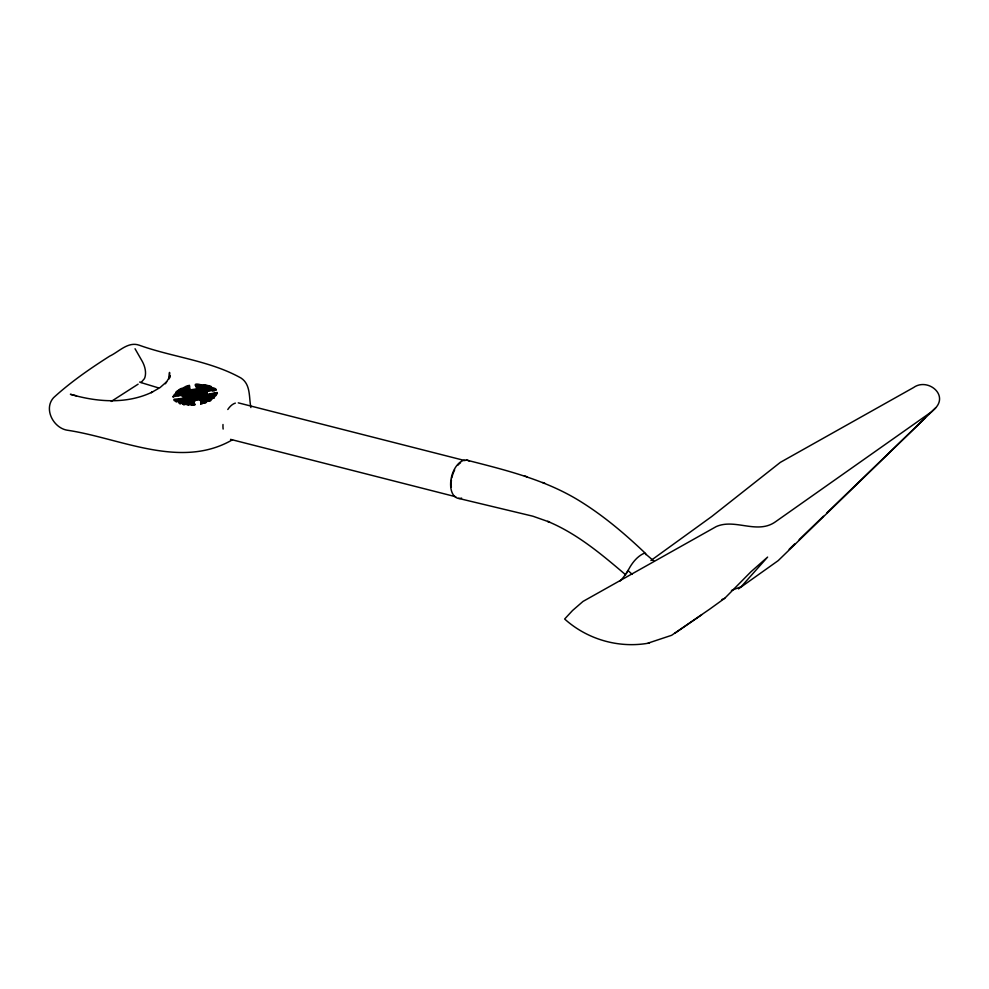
<?xml version="1.0" encoding="UTF-8"?>
<svg xmlns="http://www.w3.org/2000/svg" width="989" height="989" viewBox="0 0 989 989"><rect width="100%" height="100%" fill="white"/><g stroke="black" fill="none" stroke-linecap="round" stroke-linejoin="round"><path stroke-width="1.48" d="M199.284 398.703L199.778 400.1L199.284 398.703L193.696 399.593L193.683 400.285L196.737 399.976M195.253 400.953L193.782 401.064L193.795 400.372L199.679 399.321M196.564 388.887L196.663 390.358L196.564 388.887L190.568 389.851L191.075 391.248L192.447 390.89M174.385 400.805L174.188 400.001L178.082 399.68A28.397 12.981 -7.1 0 0 185.771 398.27L190.444 395.847L186.352 397.405A26.876 12.288 -7.1 0 1 177.983 398.913L174.101 399.222L174.287 400.026A7.887 3.61 -7.1 0 0 178.663 401.522L178.65 402.004A4.277 1.953 -7.1 0 0 180.27 403.166L182.322 403.413L182.063 401.596L180.146 401.769A2.806 1.286 -7.1 0 0 181.172 402.523L182.322 403.413M178.749 402.783L178.663 401.522M216.047 389.913A7.887 3.61 -7.1 0 0 211.683 388.43L211.683 387.935A4.277 1.953 -7.1 0 0 210.064 386.773C206.936 385.03 208.79 390.235 208.011 386.526M211.683 388.43L211.584 387.169A4.277 1.953 -7.1 0 0 209.977 386.007L206.924 385.327A4.339 1.978 -7.1 0 0 205.156 384.857A4.302 1.966 -7.1 0 0 201.867 385.178C200.606 384.461 194.029 383.015 195.476 385.24A26.95 12.325 -7.1 0 1 196.885 389.963L195.562 392.237L198.418 389.345A28.397 12.981 -7.1 0 0 197.8 386.291C195.154 383.992 201.039 384.808 200.73 386.452L199.345 387.812L199.778 390.544A4.302 1.966 -7.1 0 0 201.126 391.211M184.387 391.842L183.769 393.832A2.757 1.261 -7.1 0 0 186.34 393.078L186.501 390.964L184.387 391.842L184.486 392.621M205.959 398.11L206.577 396.119A2.757 1.261 -7.1 0 0 204.006 396.873C202.349 400.125 206.503 398.246 206.726 396.119M182.063 401.596L182.236 402.647M186.204 402.943C186.464 401.25 183.645 398.641 183.867 401.583L185.524 401.386L183.546 401.509L183.892 403.339L186.204 402.943L185.252 401.175M183.546 401.509L183.892 403.339M206.8 388.43L206.441 386.612L204.13 387.008L204.228 387.775L204.723 388.677L206.8 388.43L206.441 386.612M168.859 379.133L169.527 372.42L169.651 378.008M184.609 396.416L184.609 394.957L183.113 395.106L183.546 397.974M183.113 395.106L184.016 398.567L185.462 398.246L184.609 396.28M207.146 394.079L206.33 391.384L204.896 391.706L205.737 394.994L207.233 394.846L207.146 394.079L205.638 394.215L205.737 394.994M200.779 404.229L200.915 403.228A26.876 12.288 -7.1 0 0 199.432 399L198.69 397.702L199.679 397.009L201.088 398.332A28.397 12.981 -7.1 0 1 202.312 401.806L202.399 403.463L203.326 403.191A6.367 2.905 -7.1 0 0 205.292 401.769L202.386 399.346A4.29 1.966 -7.1 0 1 202.362 397.838A4.302 1.966 -7.1 0 1 204.649 396.54L213.303 396.132C216.146 395.427 216.443 391.681 212.462 394.117A28.397 12.981 -7.1 0 1 205.749 395.068L202.3 395.155L202.399 395.934L205.848 395.847M184.609 394.957L185.462 398.246M205.638 394.215L204.896 391.706M201.781 394.413L203.24 394.5L200.124 394.29L202.807 394.611L202.794 395.39M180.171 401.608L180.245 402.535A2.806 1.286 -7.1 0 0 181.271 403.302L183.324 403.846A4.339 1.978 -7.1 0 0 185.091 404.316A2.707 1.236 -7.1 0 0 187.193 404.34L186.624 402.77L184.374 403.191L185.128 404.278A4.302 1.966 -7.1 0 0 188.38 403.994C189.641 404.711 196.218 406.158 194.759 403.932A26.95 12.325 -7.1 0 1 193.362 399.21L194.685 396.935L191.829 399.828A28.397 12.981 -7.1 0 0 192.447 402.882C195.179 405.75 185.858 402.572 191.656 404.872M208.976 388.257L209.68 388.269C210.459 389.505 207.084 390.606 207.443 389.085L207.974 388.269L210.175 388.343L210.101 387.404A2.806 1.286 -7.1 0 0 209.062 386.65L207.022 386.093A4.339 1.978 -7.1 0 0 205.255 385.636A4.302 1.966 -7.1 0 0 201.954 385.945L199.333 385.141M210.175 388.343L210.2 388.183A2.806 1.286 -7.1 0 0 209.161 387.416L208.11 387.305M173.1 397.108L174.744 394.957A7.825 3.573 -7.1 0 1 176.141 394.166L175.931 392.324A4.339 1.978 -7.1 0 1 177.612 390.84L179.738 389.233A4.277 1.953 -7.1 0 1 182.582 388.195L184.696 387.107A7.924 3.622 -7.1 0 1 186.637 386.069L189.443 385.339L189.431 386.724A26.876 12.288 -7.1 0 0 190.902 390.939L191.545 391.471L190.58 393.276M202.807 394.611C203.413 393.313 201.472 393.931 201.595 393.288C199.469 394.784 206.083 394.203 202.782 393.338M202.374 391.978C200.124 392.72 199.716 388.85 197.268 391.434L197.355 392.2L199.432 391.372M182.841 390.531L182.792 388.862A2.806 1.286 -7.1 0 0 180.938 389.53L180.554 390.84L182.841 390.531L183.126 388.85M207.505 399.42L207.208 401.101L207.505 399.42L209.792 399.111L209.408 400.421A2.806 1.286 -7.1 0 1 207.554 401.077M176.314 394.104L176.03 393.103A4.339 1.978 -7.1 0 1 177.711 391.619L179.837 390A4.277 1.953 -7.1 0 1 182.681 388.974L184.795 387.873A7.924 3.622 -7.1 0 1 186.723 386.847L189.529 386.118L189.517 387.49A26.876 12.288 -7.1 0 0 191.001 391.718L191.643 392.237L190.172 393.251L191.841 393.684M211.349 398.159L210.978 396.96L212.833 396.564A2.707 1.236 -7.1 0 1 212.252 397.578L210.608 400.718A4.277 1.953 -7.1 0 1 209.804 401.163M184.214 389.703L184.572 388.887L185.944 390.581L184.313 390.482L184.214 389.703L185.845 389.802M184.313 390.482L184.572 388.887M206.021 399.469L205.774 401.052L204.402 399.371L206.021 399.469L205.774 401.052M174.732 395.662C174.62 397.59 175.127 393.573 177.043 393.82L180.69 394.178M174.818 396.441L175.424 395.662M215.515 393.511L213.204 395.365L204.55 395.773A4.29 1.966 -7.1 0 0 202.3 398.579L203.326 401.015M626.927 572.829C630.636 564.917 636.298 556.535 644.593 553.086L654.013 561.183M209.792 399.111L209.309 399.643A2.806 1.286 -7.1 0 1 207.455 400.31L207.121 400.322M197.775 398.901L195.711 397.887L195.81 398.654C200.149 400.52 190.556 397.899 195.451 398.542M200.594 396.453L196.613 396.774L198.826 397.331L201.002 395.798L200.149 397.244L199.951 395.044L200.866 394.759L201.867 395.143L199.308 395.761L201.187 395.068L200.396 395.526L201.101 396.577M199.605 397.504L198.925 398.11C199.889 396.713 197.046 395.637 197.565 397.43L199.333 398.233A26.876 12.288 -7.1 0 1 200.816 402.449L200.804 403.833L203.61 403.104A7.924 3.622 -7.1 0 0 205.539 402.066L207.653 400.978A4.277 1.953 -7.1 0 0 210.509 399.952L212.635 398.332A4.339 1.978 -7.1 0 0 214.304 396.849L214.193 395.773A7.825 3.573 -7.1 0 0 215.602 394.994L217.259 392.534L215.231 392.781A26.95 12.325 -7.1 0 1 204.723 394.463L202.3 395.155M201.793 396.132C199.506 395.699 198.604 393.709 201.336 396.329M188.071 392.88A4.29 1.966 -7.1 0 0 188.046 391.372L187.02 388.937L185.054 388.183L187.947 390.593A4.29 1.966 -7.1 0 1 185.697 393.399L178.391 394.067L178.292 393.301L179.85 392.781L180.9 394.129L179.85 392.781M187.317 390.927L187.218 390.148M189.443 401.299L189.393 400.458A2.757 1.261 -7.1 0 0 188.293 399.371L185.561 399.494L185.561 400.298L189.48 401.225A2.757 1.261 -7.1 0 0 188.392 400.149M200.854 388.714L204.785 389.641L204.785 390.457L202.04 390.568A2.757 1.261 -7.1 0 1 200.952 389.493L200.891 388.652A2.757 1.261 -7.1 0 0 201.941 389.802L204.785 389.641M203.029 399.024L203.116 399.791M182.359 401.67C183.806 399.42 180.394 399.927 180.666 401.682L182.359 401.67L182.804 400.1M207.974 388.269L207.542 389.851M182.891 392.077L182.149 392.868L181.271 392.41L182.248 393.634L182.891 392.077L181.271 392.41M207.356 397.096L208.481 396.453L209.075 397.541L208.345 397.702L207.356 397.096L208.976 396.762M207.455 397.862L208.185 397.084L209.075 397.541M194.351 398.233L193.461 399.976A26.95 12.325 -7.1 0 0 194.858 404.711M168.958 378.008L170.281 375.857L165.41 383.769M183.867 401.583L184.72 400.965M206.478 388.368L204.822 388.566L206.478 388.368C206.689 391.298 203.882 388.689 204.13 387.008M184.461 392.893L183.62 393.832M202.288 394.29L202.362 392.72L205.341 392.744L205.106 393.758M648.141 643.11L671.63 635.297L709.657 609.175L724.714 598.308L750.923 571.79L767.612 557.091L741.256 586.65L731.44 590.47M650.923 560.503L711.746 516.505L780.358 462.358L913.589 387.527C927.225 377.711 948.439 394.141 935.582 407.963L778.182 560.639L738.462 588.888M789.173 549.278L794.699 543.938M799.149 539.648L823.417 516.233M826.841 512.908L925.444 417.729M935.582 407.963L931.527 411.82L775.302 521.908C757.104 534.678 735.074 518.211 716.246 526.581L583.016 601.423L572.582 610.473L564.645 619.015C587.478 639.611 619.25 648.648 649.489 642.998M189.665 397.022L186.451 398.171A26.876 12.288 -7.1 0 1 178.082 399.68C173.001 400.879 183.299 400.31 184.98 398.901A4.29 1.966 -7.1 0 1 190.568 399.395L191.087 402.906M176.005 399.865L176.574 400.941L179.232 401.596L185.079 399.68A4.29 1.966 -7.1 0 1 190.667 400.174L190.568 401.806M199.889 394.092L202.386 391.496L204.476 390.902A28.397 12.981 -7.1 0 1 212.239 389.579C217.123 388.158 206.948 388.949 205.267 390.272A4.29 1.966 -7.1 0 1 202.003 390.606A4.302 1.966 -7.1 0 1 199.679 389.777L199.259 387.045L200.631 385.673M195.13 399.432L194.858 397.998C195.377 396.91 198.987 397.529 197.083 398.567L197.182 399.346L194.957 398.777L197.12 398.011L195.711 397.887M204.105 397.64L203.783 398.95M180.666 401.682L182.903 400.866M209.68 388.269L207.443 389.085M206.355 402.251L205.638 402.844A7.924 3.622 -7.1 0 1 205.218 403.116M199.753 389.023L199.778 388.133M166.622 381.803L160.131 387.515L151.255 392.633L152.59 391.928C126.777 404.427 97.194 402.103 70.392 394.29L76.487 395.835M198.517 390.111A28.397 12.981 -7.1 0 0 197.887 387.07L197.12 385.797L198.777 385.846M185.45 390.531L184.102 390.42L184.782 391.768L185.45 390.531L184.177 391.174M204.797 398.641L206.071 397.998L206.244 399.531L205.601 399.507L204.797 398.641L206.145 398.752M204.884 399.42L206.169 398.777M198.9 395.699L200.52 394.611M194.512 398.604L194.697 399.309M176.227 393.325L176.042 393.399A7.825 3.573 -7.1 0 0 174.645 394.178L172.988 396.638L175.016 396.391A26.95 12.325 -7.1 0 1 185.524 394.71L187.947 394.018L188.034 394.784L184.597 394.883A28.397 12.981 -7.1 0 0 183.472 394.982M185.141 396.268L187.131 396.169L187.218 396.935L185.24 397.046L185.141 396.268L187.638 396.638L187.737 397.405M186.043 396.972L186.414 395.377L188.627 395.946L187.329 394.735L189.962 394.994L189.69 396.033L189.183 395.204L189.962 394.994M188.911 393.61L189.48 394.574L187.873 395.18L187.774 394.413L190.518 393.004M193.424 390.432L192.571 391.879L192.472 391.112C199.345 391.384 191.31 388.986 194.165 391.1L191.446 391.829L191.742 393.202L190.865 392.237L193.436 392.559L193.535 393.325M187.774 394.413L190.358 394.722L189.035 394.055L192.707 393.066L192.781 394.141L194.512 393.82M186.946 394.994L187.045 395.773L190.061 395.773M190.964 393.004L191.643 392.435L190.865 392.237M193.708 392.299L193.078 391.904L194.61 391.718L193.757 393.165L191.545 392.596M186.414 395.377L188.219 397.071L188.12 396.292L185.957 396.206C188.058 398.48 190.086 395.377 187.7 395.019L188.479 396.082L188.33 394.549M191.94 394.45L191.804 392.843L193.436 392.559M191.742 393.202L190.135 392.757L192.348 393.313M188.874 396.255L189.183 395.204M188.12 396.292L186.649 395.711L189.097 395.612L189.183 396.391M194.61 391.718L193.659 392.398L191.446 391.829M192.509 394.401L190.506 394.908L191.433 394.24L192.608 395.167M193.498 393.696L194.425 393.053L192.682 393.362L193.597 394.475M190.828 398.666L190.729 397.887L188.157 397.85L192.447 398.134L192.534 398.901L189.517 398.827M189.047 397.219L191.681 397.207L191.779 397.986L189.146 397.998L189.047 397.219L190.729 397.887M191.779 397.986L189.925 396.601L193.485 397.393L190.556 397.38L192.534 398.901M196.156 394.698L197.095 395.687L196.156 394.698L192.299 394.932L195.735 395.81L196.724 397.244L197.652 396.577L196.737 395.476L195.822 396.119L196.724 397.244M195.55 393.474L194.895 393.943L194.796 393.165L195.451 392.707L196.267 394.215L195.451 392.707M195.649 392.571L199.086 393.449L200.433 392.497L200.532 393.276L199.185 394.228L195.735 393.35L196.972 391.644L197.8 392.596L196.972 393.189L197.701 391.829M195.476 396.02L192.385 395.711L195.834 396.589M195.735 393.35L196.972 391.644M196.873 392.41L199.457 392.064M198.455 391.261L199.345 391.063L198.455 391.261L199.185 391.78M192.15 395.884L193.572 396.082L193.312 397.096L192.15 395.884L193.572 396.082M200.495 392.287L199.803 391.607L201.299 392.732L198.801 392.905L199.024 394.339M193.955 397.368L193.856 396.589L196.996 394.92L196.564 393.869L198.925 393.56L196.168 393.449M194.425 393.053L194.376 394.302L195.674 394.636L194.277 393.535L197.726 394.413L196.564 393.869M197.268 391.434L201.2 391.953M199.803 391.607L202.275 391.199L200.248 391.174M200.532 393.276L198.22 393.498L198.183 392.015M190.654 398.159L193.584 398.171L190.395 396.268M194.413 396.193L194.512 396.972L195.674 396.688L195.389 395.241M201.299 392.732L200.705 392.312M193.918 398.32L191.928 400.607A28.397 12.981 -7.1 0 0 192.546 403.648L193.226 404.996M195.921 396.898L197.565 395.81L196.737 395.476M198.814 394.932L199.741 394.265L197.738 394.772L198.814 394.932C199.16 397.751 199.691 393.906 197.837 395.909L200.05 396.478M202.362 392.72L204.587 393.276L203.363 392.967L204.686 394.055M203.042 394.438L202.794 392.41L205.341 392.744M200.099 396.379L198.752 396.552L199.246 395.365M198.653 395.785L200.001 395.6L199.555 396.762M198.789 398.48L199.679 397.009M202.399 395.934L204.822 395.229A26.95 12.325 -7.1 0 0 215.33 393.548L217.345 393.301L215.689 395.773A7.825 3.573 -7.1 0 1 214.292 396.552L214.403 397.627A4.339 1.978 -7.1 0 1 214.106 398.147M111.225 401.447L138.114 384.165M674.708 633.356L701.621 614.849M201.472 386.167L200.928 388.17L202.349 387.589L201.472 386.167L202.349 387.589M201.571 386.946L200.829 387.404M188.862 403.772L189.418 401.769L187.984 402.362L188.862 403.772L189.517 402.548M189.616 403.5L190.988 402.127L190.469 401.039M195.81 398.654L196.638 398.827L195.377 399.21M185.709 392.225L186.6 391.743M203.746 398.208L205.86 397.331M201.595 387.948L202.757 387.416L203.227 388.9C201.336 389.406 201.076 387.255 203.141 388.133M201.694 388.714L202.757 387.416M188.652 401.225L187.576 402.523L188.652 401.225L187.106 401.039L187.477 401.757M232.514 439.746C180.554 469.973 120.176 438.04 67.116 430.19C53.344 427.841 43.392 408.914 53.579 397.677C70.788 381.915 90.073 368.625 109.717 356.114C118.952 351.812 128.014 341.267 139.189 345.186C172.506 357.202 210.051 360.626 241.081 378.082C250.959 384.622 248.808 397.491 250.885 407.542M199.803 393.325L203.895 391.768A26.876 12.288 -7.1 0 1 212.264 390.259L216.146 389.95L215.948 389.147A7.887 3.61 -7.1 0 0 211.584 387.651M721.945 599.519L724.714 598.308M190.556 392.163L189.146 390.84A28.397 12.981 -7.1 0 1 187.935 387.367L187.947 386.489L187.02 386.761A6.367 2.905 -7.1 0 0 185.054 388.183M187.119 387.527L188.046 387.268L188.034 388.145A28.397 12.981 -7.1 0 0 189.245 391.619L189.628 392.114M202.3 402.684L203.227 402.412A6.367 2.905 -7.1 0 0 205.193 400.99M202.263 386.81L200.928 388.17M188.083 403.129L189.418 401.769M209.161 390.235L210.113 389.876M205.366 391.038L206.305 390.692M185.561 400.298L187.762 400.051M177.612 393.56L177.525 392.781L179.256 392.213L179.355 392.979L177.513 393.387A2.707 1.236 -7.1 0 1 177.513 393.041M212.722 396.391L212.82 397.158L211.077 397.739M178.391 394.067L179.949 393.56M211.943 395.872L209.433 395.823L210.496 397.158L212.042 396.651L211.943 395.872L209.433 395.823M179.355 392.979L178.824 391.211L177.995 391.595A2.707 1.236 -7.1 0 0 177.414 392.608L177.525 392.781M178.626 392.089L178.824 391.211M190.568 389.851L190.976 390.482L193.708 389.864M197.998 399.828L199.382 399.469M190.667 390.618L192.064 390.272M180.814 393.35L178.292 393.301M209.532 396.601L212.042 396.651M203.413 391.965L204.575 391.669A28.397 12.981 -7.1 0 1 212.338 390.346L214.341 390.086L213.117 389.481M187.02 398.765L185.87 399.049A28.397 12.981 -7.1 0 1 183.694 399.519M202.745 385.685L203.623 386.402L205.873 385.982L205.972 386.761L203.722 387.181L203.153 385.599A2.707 1.236 -7.1 0 1 205.218 385.661L205.873 385.982M187.601 404.254L186.711 403.537L184.473 403.957M204.995 392.485L206.429 392.151L207.22 393.437M183.917 397.801L185.363 397.467M180.295 390.803L180.752 392.608L182.792 392.188C182.631 387.762 178.082 393.585 182.644 391.1M209.581 397.331L207.542 397.763L207.715 399.494L210.051 399.148L209.581 397.331L210.051 399.148M209.68 398.11L207.702 398.839M174.88 395.699L177.785 395.056A28.397 12.981 -7.1 0 1 184.498 394.104L187.947 394.018M181.358 393.189L182.977 392.856M202.844 386.464L203.252 386.378A2.707 1.236 -7.1 0 1 203.994 386.303M187.502 403.487L187.094 403.574A2.707 1.236 -7.1 0 1 185.03 403.512L184.374 403.191M195.266 385.141L196.811 384.993M204.228 387.775L205.551 387.503M186.117 402.164L183.793 402.56M209.952 398.369L207.628 398.715M180.455 390.062L182.742 389.765M208.852 400.063L209.891 399.89M204.624 387.898L206.701 387.663M193.609 389.963L196.564 389.579M204.921 389.332L206.577 389.134M183.769 400.805L185.425 400.607M180.863 394.846L177.711 394.784M183.645 402.288L185.042 402.14M183.212 395.872L184.708 395.736M212.363 391.038L214.489 390.853M185.462 399.531L189.344 400.52M195.192 389.765L196.663 389.666M183.225 389.617L182.891 389.641A2.806 1.286 -7.1 0 0 181.036 390.296M139.61 382.063L141.167 382.446L144.468 378.577A19.1 12.165 57.8 0 0 142.342 361.492L135.036 348.746M194.746 399.049L196.737 399.593L195.476 399.976M208.185 387.577L210.076 387.564M208.073 389.048L209.779 389.048M182.26 400.904L180.567 400.904M182.161 402.375L180.27 402.387M202.461 393.486L204.117 393.498L202.794 392.41M183.521 393.053L183.67 393.053A2.757 1.261 -7.1 0 0 186.241 392.299L186.562 391.001M206.812 396.898L206.676 396.886A2.757 1.261 -7.1 0 0 205.205 397.133M206.12 400.236L204.5 400.137M186.909 400.36L187.205 401.818L188.751 402.004M199.951 395.044L199.827 395.748M195.575 395.921L191.001 395.847L193.856 396.589M192.979 396.391L195.674 396.688M187.7 395.019L188.627 395.13M187.799 395.785L188.726 395.909M192.249 396.663L193.659 396.849M200.779 396.057L201.41 395.909L199.506 395.996M205.292 401.769L203.907 401.398M184.659 389.666L185.944 390.581M205.675 400.285L204.402 399.371M192.892 391.644L194.252 391.879L193.189 391.434L193.609 392.794M215.614 394.277L215.367 393.474M458.562 498.394L532.886 516.209L549.624 522.105L547.671 521.388C577.205 533.652 601.633 554.384 625.728 574.856M192.385 391.174L192.361 392.472M204.352 394.277L202.139 393.721L203.116 392.188M238.275 402.844L464.978 460.614M198.121 392.732L198.987 392.967L198.888 392.188L197.516 393.325L197.417 392.546M201.249 394.685L203.759 394.722L202.251 393.721M191.804 392.843L192.707 393.066M191.903 393.61L192.793 393.845L192.187 392.571M193.881 394.66L197.33 395.538L197.231 394.759M189.468 393.746L188.936 394.438M197.466 396.651L198.678 396.96M194.858 397.998L197.083 398.567M230.561 439.363L455.768 496.75M466.647 460.108C506.034 470.183 546.274 479.9 581.075 501.843C604.526 516.493 625.555 534.431 645.533 553.469L645.817 554.594M140.636 382.471L158.512 387.898M199.667 386.044L200.73 386.452M189.925 396.601L191.681 397.207M193.72 390.222L194.833 390.63L195.031 392.262M204.884 390.42L203.338 388.813M524.355 475.82L526.939 476.772M542.602 482.471L544.89 483.324M205.304 386.439L205.972 386.761M190.556 397.38L192.447 398.134M185.957 395.699L187.131 396.169M186.043 396.478L187.218 396.935M194.178 391.533L195.377 392.027M187.045 395.773L188.837 396.638M187.391 405.02A4.302 1.966 -7.1 0 0 188.479 404.773L189.023 405.033M188.763 403.005L187.984 402.362M199.778 397.776L201.187 399.099A28.397 12.981 -7.1 0 1 202.411 402.572M194.796 393.165L195.587 393.869M632.231 574.374L627.916 570.455A15.218 3.857 -49.1 0 1 620.165 581M210.978 396.96L211.522 398.728L212.351 398.344A2.707 1.236 -7.1 0 0 212.932 397.343L212.82 397.158M202.856 388.195L203.227 388.9M187.205 401.818L187.576 402.523M207.542 397.763L207.715 399.494M182.792 392.188L182.619 390.457M214.02 395.847L214.119 396.614M213.204 395.365L213.303 396.132M211.114 388.356L211.213 389.122M210.397 396.391L210.496 397.158M207.529 385.846L207.628 386.612M208.061 395.476L208.16 396.243M208.098 396.305L208.185 397.084M206.33 391.384L206.429 392.151M205.935 389.048L206.033 389.814M206.614 401.077L206.701 401.843M203.623 386.402L203.722 387.181M203.734 393.573L203.821 394.351M203.153 393.721L203.388 395.241M201.867 385.178L201.954 385.945M201.719 391.595L201.818 392.373M202.461 402.708L202.56 403.487M200.235 394.858L200.322 395.625M199.654 392.299L199.753 393.078M199.902 396.094L200.001 396.873M199.16 391.434L199.246 392.213M199.555 395.489L199.654 396.268M199.086 393.449L199.185 394.228M199.012 395.872L199.11 396.651M197.12 384.944L197.12 385.797M196.922 398.196L197.021 398.963M195.612 398.963L195.711 399.741M195.068 396.28L195.154 397.059M194.042 390L194.215 392.373M193.51 392.015L193.72 393.486M192.806 390.878L192.954 392.064M193.214 396.329L193.312 397.096M193.696 399.593L193.782 401.064M192.793 394.586L192.88 395.353M193.003 397.739L193.102 398.505M191.211 391.99L191.31 392.769M190.976 390.482L191.075 391.248M191.953 398.468L192.051 399.247M189.604 395.254L189.69 396.033M189.517 396.898L189.604 397.665M187.786 386.464L187.885 387.231M188.676 394.302L188.775 395.068M188.627 397.516L188.726 398.295M188.343 396.144L188.442 396.91M187.861 396.478L187.959 397.257M187.329 394.735L187.416 395.501M188.38 403.994L188.479 404.773M186.958 394.71L187.057 395.476M187.354 396.836L187.453 397.603M186.624 402.77L186.711 403.537M185.598 395.946L185.697 396.725M183.633 388.096L183.731 388.875M184.3 400.125L184.399 400.904M183.867 399.358L183.954 400.125M182.149 392.868L182.248 393.634M182.186 393.709L182.285 394.475M182.718 403.327L182.804 404.105M180.666 391.842L180.752 392.608M178.861 390.445L178.96 391.211M179.133 400.817L179.232 401.596M206.071 397.998L206.244 399.531M184.102 390.42L184.275 391.941M182.582 399.729A28.397 12.981 -7.1 0 1 179.232 400.248M176.833 401.991A7.9 3.61 -7.1 0 1 175.844 401.682M180.369 403.945A4.277 1.953 -7.1 0 1 179.578 403.648M184.226 404.921A4.339 1.978 -7.1 0 1 183.422 404.625M212.561 394.895A28.397 12.981 -7.1 0 1 211.448 395.106M210.336 395.291A28.397 12.981 -7.1 0 1 208.098 395.612M195.575 386.019A26.95 12.325 -7.1 0 1 196.984 390.742M185.141 388.949A6.367 2.905 -7.1 0 1 186.328 387.948M187.514 393.387A4.29 1.966 -7.1 0 1 185.796 394.178M177.884 395.823A28.397 12.981 -7.1 0 1 182.347 395.118M181.358 395.934A26.95 12.325 -7.1 0 1 185.623 395.489M461.628 498.11A19.595 11.349 -75.7 0 1 451.305 477.811A19.595 11.349 -75.7 0 1 469.441 461.134M451.343 487.194A18.692 10.817 -75.7 0 1 451.417 480.271M451.825 477.872A18.692 10.817 -75.7 0 1 454.643 469.936M457.709 465.362A18.692 10.817 -75.7 0 1 460.553 462.753M223.143 429.053A18.692 10.817 -75.7 0 1 222.995 424.504M227.791 409.508A18.692 10.817 -75.7 0 1 235.345 403.116"/></g></svg>
